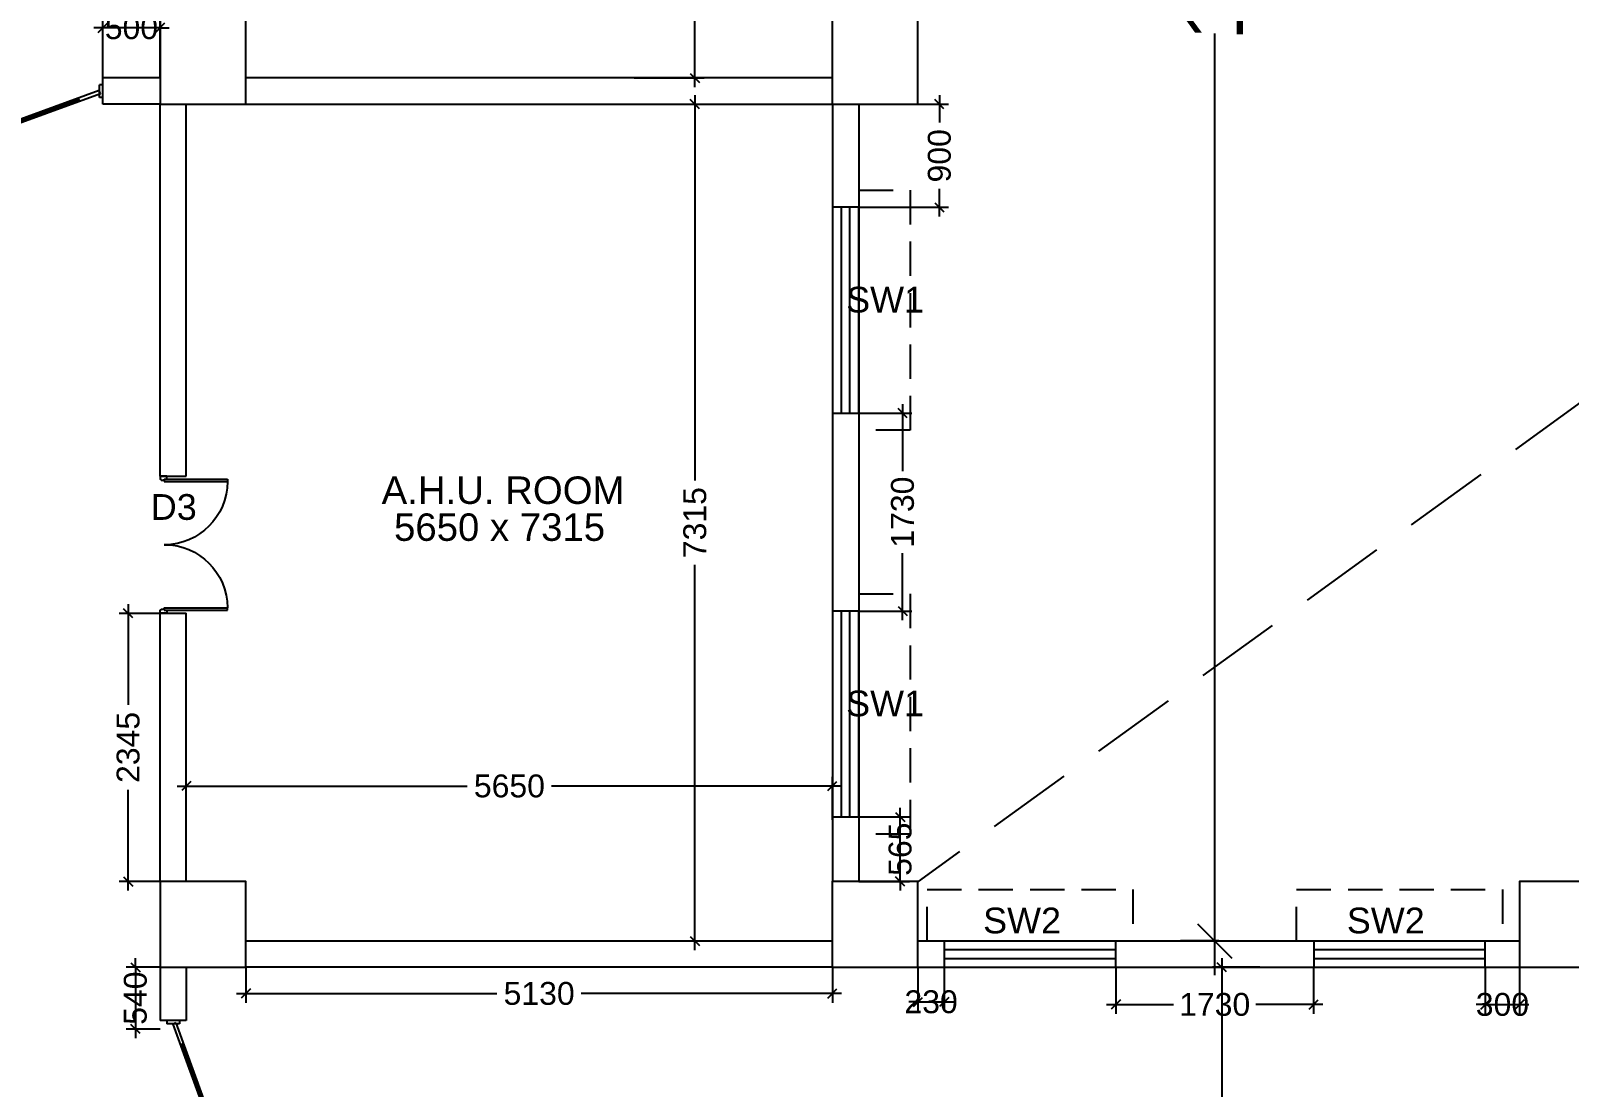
# Model space of a CAD drawing. Extents: x 7897917 to 8423973, y -6487334 to -6173396.
# Drawn here: x 7927784 to 7941236, y -6359749 to -6350513 of the extents above; entities that cross this region are included whole.
import ezdxf
from ezdxf.enums import TextEntityAlignment as Align

# ---------------------------------------------------------------- set-up
doc = ezdxf.new("R2010")
doc.units = 0
doc.header["$LTSCALE"] = 600
doc.header["$MEASUREMENT"] = 0
doc.header["$PDMODE"] = 35
doc.linetypes.add('DASHED', pattern=[0.75, 0.5, -0.25])
doc.linetypes.add('HIDDEN2', pattern=[0.1875, 0.125, -0.0625])
doc.layers.get('0').update_dxf_attribs({"linetype": 'CONTINUOUS'})
doc.layers.get('Defpoints').update_dxf_attribs({"linetype": 'CONTINUOUS'})
for name, color, linetype in [('chajja', 7, 'CONTINUOUS'), ('DIMEN', 5, 'CONTINUOUS'), ('DOOR', 32, 'CONTINUOUS'), ('Duct', 8, 'CONTINUOUS'), ('Fire Door', 10, 'CONTINUOUS'), ('joinery', 7, 'CONTINUOUS'), ('LA-column', 3, 'CONTINUOUS'), ('Room Dim', 1, 'CONTINUOUS'), ('TEXT', 6, 'CONTINUOUS'), ('Walls', 7, 'CONTINUOUS'), ('WIN', 151, 'CONTINUOUS'), ('Working Dim', 5, 'CONTINUOUS')]:
    doc.layers.add(name, color=color, linetype=linetype)
doc.styles.add('ari', font='arial.ttf')
doc.styles.add('ARIAL', font='arial.ttf')
doc.styles.get("Standard").update_dxf_attribs({"font": 'romans.shx'})
doc.dimstyles.new('int. dim', dxfattribs={"dimtxt": 450, "dimasz": 80, "dimexe": 80, "dimexo": 0, "dimgap": 70, "dimtad": 0, "dimdec": 0, "dimzin": 12, "dimdsep": 46, "dimtxsty": 'ari', "dimblk": 'OBLIQUE', "dimcen": 2, "dimdle": 80, "dimclrd": 256, "dimclre": 256, "dimclrt": 6, "dimadec": 0, "dimazin": 0, "dimtfac": 1, "dimtdec": 0, "dimtix": 1, "dimtmove": 2, "dimatfit": 3, "dimfxl": 1, "dimtolj": 1, "dimtzin": 0, "dimlwd": -1, "dimlwe": -1, "dimarcsym": 0})
doc.dimstyles.new('STANDARD$0', dxfattribs={"dimscale": 0, "dimtxt": 150, "dimasz": 125, "dimexe": 0.75, "dimexo": 1, "dimgap": 25, "dimtad": 1, "dimdec": 0, "dimdsep": 46, "dimtxsty": 'Standard', "dimblk1": 'DOT', "dimblk2": 'DOT', "dimsah": 1, "dimcen": 2.5, "dimclrd": 1, "dimclre": 1, "dimclrt": 3, "dimadec": 0, "dimazin": 0, "dimtfac": 1, "dimtdec": 0, "dimtmove": 0, "dimatfit": 3, "dimldrblk": 'DOT', "dimfxl": 1, "dimtolj": 1, "dimtzin": 0, "dimarcsym": 0})

# ---------------------------------------------------------------- blocks, each defined once
blk = doc.blocks.new('A$C15456D16')
at = {"layer": 'Fire Door'}
for p, q in [((969, -4), (56, 329)), ((969, -4), (56, 329)), ((969, -4), (56, 329)), ((979, 23), (65, 355)), ((979, 23), (65, 355)), ((979, 23), (65, 355)), ((248, 289), (238, 262)), ((248, 289), (238, 262)), ((248, 289), (238, 262)), ((791, 76), (243, 276)), ((791, 76), (243, 276)), ((791, 76), (243, 276)), ((-1000, 56), (-972, 56)), ((-1000, -56), (-1000, 56)), ((-1000, 56), (-972, 56)), ((-1000, -56), (-1000, 56)), ((-1000, 56), (-972, 56)), ((-1000, -56), (-1000, 56)), ((-979, -23), (-969, 4)), ((-979, -23), (-969, 4)), ((-979, -23), (-969, 4)), ((-972, -56), (-972, 56)), ((-972, -56), (-972, 56)), ((-972, -56), (-972, 56)), ((-969, 4), (-56, -329)), ((-969, 4), (-56, -329)), ((-969, 4), (-56, -329)), ((796, 89), (786, 63)), ((796, 89), (786, 63)), ((796, 89), (786, 63)), ((979, 23), (969, -4)), ((979, 23), (969, -4)), ((979, 23), (969, -4)), ((1000, 56), (972, 56)), ((972, -56), (972, 56)), ((1000, 56), (972, 56)), ((972, -56), (972, 56)), ((1000, 56), (972, 56)), ((972, -56), (972, 56)), ((1000, -56), (1000, 56)), ((1000, -56), (1000, 56)), ((1000, -56), (1000, 56)), ((-1000, -56), (-972, -56)), ((-1000, -56), (-972, -56)), ((-1000, -56), (-972, -56)), ((-979, -23), (-65, -355)), ((-979, -23), (-65, -355)), ((-979, -23), (-65, -355)), ((-796, -89), (-786, -63)), ((-796, -89), (-786, -63)), ((-796, -89), (-786, -63)), ((-791, -76), (-243, -276)), ((-791, -76), (-243, -276)), ((-791, -76), (-243, -276)), ((1000, -56), (972, -56)), ((1000, -56), (972, -56)), ((1000, -56), (972, -56)), ((-238, -262), (-248, -289)), ((-238, -262), (-248, -289)), ((-238, -262), (-248, -289))]:
    blk.add_line(p, q, dxfattribs=at)
at = {"layer": 'Fire Door', "extrusion": (0, 0, -1)}
for centre, major_axis, start_param, end_param in [((-1000, 0), (-1000, 0), 2.617886, 3.665084), ((-1000, 0), (-1000, 0), 2.617886, 3.665084), ((-1000, 0), (-1000, 0), 2.617886, 3.665084), ((1000, 0), (1000, 0), 2.618102, 3.665299), ((1000, 0), (1000, 0), 2.618102, 3.665299), ((1000, 0), (1000, 0), 2.618102, 3.665299)]:
    blk.add_ellipse(centre, major_axis=major_axis, ratio=1, start_param=start_param, end_param=end_param, dxfattribs=at)
blk = doc.blocks.new('Z$W@#1275')
at = {"layer": 'DOOR'}
for p, q in [((73, 1500), (0, 1500)), ((0, 1500), (0, 1467)), ((0, 1467), (2, 1467)), ((11, 1456), (11, 1458)), ((11, 1456), (47, 1456)), ((47, 1467), (736, 1467)), ((47, 1467), (47, 1439)), ((47, 1456), (47, 1467)), ((47, 1467), (73, 1467)), ((47, 1439), (736, 1439)), ((73, 1467), (73, 1500)), ((736, 1467), (736, 1439)), ((0, 33), (2, 33)), ((0, 0), (0, 33)), ((73, 0), (0, 0)), ((11, 44), (11, 42)), ((11, 44), (47, 44)), ((47, 61), (736, 61)), ((47, 33), (47, 61)), ((47, 44), (47, 33)), ((47, 33), (736, 33)), ((47, 33), (73, 33)), ((73, 33), (73, 0)), ((736, 33), (736, 61))]:
    blk.add_line(p, q, dxfattribs=at)
for centre, start, end in [((11, 1467), 180, 270), ((11, 33), 90, 180)]:
    blk.add_arc(centre, 9.13, start, end, dxfattribs=at)
at = {"layer": 'DOOR', "color": 145}
for centre, start, end in [((47, 1439), 270, 0), ((47, 61), 0, 90)]:
    blk.add_arc(centre, 689, start, end, dxfattribs=at)
blk = doc.blocks.new('_Oblique')
at = {"color": 0, "linetype": 'ByBlock', "lineweight": -2}
blk.add_line((-0.5, -0.5), (0.5, 0.5), dxfattribs=at)
blk = doc.blocks.new('*D241')
at = {"layer": 'Defpoints', "color": 0, "transparency": 16777216}
for p in [(7938137, -6340395), (7938172, -6340395), (7938172, -6358470)]:
    blk.add_point(p, dxfattribs=at)
at = {"layer": 'DIMEN', "color": 8, "transparency": 16777216}
for p, q in [((7938137, -6340095), (7938137, -6348328)), ((7938172, -6340395), (7937837, -6340395)), ((7938137, -6358770), (7938137, -6350538)), ((7938172, -6358470), (7937837, -6358470))]:
    blk.add_line(p, q, dxfattribs=at)
at = {"layer": 'DIMEN', "color": 8, "transparency": 16777216, "xscale": 300, "yscale": 300, "zscale": 300}
for p, rotation in [((7938137, -6340395), 90), ((7938137, -6358470), 270)]:
    blk.add_blockref('_Oblique', p, dxfattribs=dict(at, rotation=rotation))
at = {"layer": 'DIMEN', "color": 7, "transparency": 16777216, "insert": (7938137, -6349433), "char_height": 500, "attachment_point": 5, "rotation": 90, "style": 'ari'}
blk.add_mtext('\\A1;18.08m', dxfattribs=at)
blk = doc.blocks.new('*D465')
at = {"layer": 'Defpoints', "color": 0, "transparency": 16777216}
for p in [(7934793, -6357116), (7929144, -6357410, 5), (7934793, -6357410, 5)]:
    blk.add_point(p, dxfattribs=at)
at = {"layer": 'Working Dim', "transparency": 16777216}
for p, q in [((7929064, -6357116), (7931600, -6357116)), ((7929144, -6357410), (7929144, -6357036)), ((7934873, -6357116), (7932337, -6357116)), ((7934793, -6357410), (7934793, -6357036))]:
    blk.add_line(p, q, dxfattribs=at)
at = {"layer": 'Working Dim', "transparency": 16777216, "xscale": 80, "yscale": 80, "zscale": 80, "rotation": 180}
blk.add_blockref('_Oblique', (7929144, -6357116), dxfattribs=at)
at = {"layer": 'Working Dim', "transparency": 16777216, "xscale": 80, "yscale": 80, "zscale": 80}
blk.add_blockref('_Oblique', (7934793, -6357116), dxfattribs=at)
at = {"layer": 'Working Dim', "color": 6, "transparency": 16777216, "insert": (7931969, -6357116), "char_height": 200, "attachment_point": 5, "style": 'ari'}
blk.add_mtext('\\A1;5650', dxfattribs=at)
blk = doc.blocks.new('*D466')
at = {"layer": 'Defpoints', "color": 0, "transparency": 16777216}
for p in [(7933165, -6351155, 5), (7933591, -6351155), (7933165, -6358470)]:
    blk.add_point(p, dxfattribs=at)
at = {"layer": 'Working Dim', "transparency": 16777216}
for p, q in [((7933591, -6351075), (7933591, -6354444)), ((7933165, -6351155), (7933671, -6351155)), ((7933591, -6358550), (7933591, -6355182)), ((7933165, -6358470), (7933671, -6358470))]:
    blk.add_line(p, q, dxfattribs=at)
at = {"layer": 'Working Dim', "transparency": 16777216, "xscale": 80, "yscale": 80, "zscale": 80}
for p, rotation in [((7933591, -6351155), 90), ((7933591, -6358470), 270)]:
    blk.add_blockref('_Oblique', p, dxfattribs=dict(at, rotation=rotation))
at = {"layer": 'Working Dim', "color": 6, "transparency": 16777216, "insert": (7933591, -6354813), "char_height": 200, "attachment_point": 5, "rotation": 90, "style": 'ari'}
blk.add_mtext('\\A1;7315', dxfattribs=at)
blk = doc.blocks.new('*D468')
at = {"layer": 'Defpoints', "color": 0, "transparency": 16777216}
for p in [(7933059, -6340395, 7), (7933591, -6340395), (7933059, -6350925, 5)]:
    blk.add_point(p, dxfattribs=at)
at = {"layer": 'Working Dim', "transparency": 16777216}
for p, q in [((7933591, -6340315), (7933591, -6346222)), ((7933059, -6340395), (7933671, -6340395)), ((7933591, -6351005), (7933591, -6347095)), ((7933059, -6350925), (7933671, -6350925))]:
    blk.add_line(p, q, dxfattribs=at)
at = {"layer": 'Working Dim', "transparency": 16777216, "xscale": 80, "yscale": 80, "zscale": 80}
for p, rotation in [((7933591, -6340395), 90), ((7933591, -6350925), 270)]:
    blk.add_blockref('_Oblique', p, dxfattribs=dict(at, rotation=rotation))
at = {"layer": 'Working Dim', "color": 6, "transparency": 16777216, "insert": (7933591, -6346659), "char_height": 200, "attachment_point": 5, "rotation": 90, "style": 'ari'}
blk.add_mtext('\\A1;10530', dxfattribs=at)
blk = doc.blocks.new('*D580')
at = {"layer": 'Defpoints', "color": 0, "transparency": 16777216}
for p in [(7938198, -6358700), (7938532, -6358700), (7938533, -6362301, 13)]:
    blk.add_point(p, dxfattribs=at)
at = {"layer": 'Working Dim', "transparency": 16777216}
for p, q in [((7938198, -6358620), (7938198, -6360132)), ((7938532, -6358700), (7938118, -6358700)), ((7938198, -6362381), (7938198, -6360869)), ((7938533, -6362301), (7938118, -6362301))]:
    blk.add_line(p, q, dxfattribs=at)
at = {"layer": 'Working Dim', "transparency": 16777216, "xscale": 80, "yscale": 80, "zscale": 80}
for p, rotation in [((7938198, -6358700), 90), ((7938198, -6362301), 270)]:
    blk.add_blockref('_Oblique', p, dxfattribs=dict(at, rotation=rotation))
at = {"layer": 'Working Dim', "color": 6, "transparency": 16777216, "insert": (7938198, -6360500), "char_height": 200, "attachment_point": 5, "rotation": 90, "style": 'ari'}
blk.add_mtext('\\A1;3600', dxfattribs=at)
blk = doc.blocks.new('*D747')
at = {"layer": 'Defpoints', "color": 0, "transparency": 16777216}
for p in [(7940502, -6358700), (7940802, -6358700), (7940802, -6359026)]:
    blk.add_point(p, dxfattribs=at)
at = {"layer": 'Working Dim', "transparency": 16777216}
for p, q in [((7940502, -6358700), (7940502, -6359106)), ((7940802, -6358700), (7940802, -6359106)), ((7940502, -6359026), (7940422, -6359026)), ((7940502, -6359026), (7940802, -6359026)), ((7940802, -6359026), (7940882, -6359026))]:
    blk.add_line(p, q, dxfattribs=at)
at = {"layer": 'Working Dim', "transparency": 16777216, "xscale": 80, "yscale": 80, "zscale": 80}
blk.add_blockref('_Oblique', (7940502, -6359026), dxfattribs=at)
at = {"layer": 'Working Dim', "transparency": 16777216, "xscale": 80, "yscale": 80, "zscale": 80, "rotation": 180}
blk.add_blockref('_Oblique', (7940802, -6359026), dxfattribs=at)
at = {"layer": 'Working Dim', "color": 6, "transparency": 16777216, "insert": (7940652, -6359026), "char_height": 200, "attachment_point": 5, "style": 'ari'}
blk.add_mtext('\\A1;300', dxfattribs=at)
blk = doc.blocks.new('*D748')
at = {"layer": 'Defpoints', "color": 0, "transparency": 16777216}
for p in [(7937271, -6358700), (7939001, -6358700), (7939001, -6359026)]:
    blk.add_point(p, dxfattribs=at)
at = {"layer": 'Working Dim', "transparency": 16777216}
for p, q in [((7937271, -6358700), (7937271, -6359106)), ((7939001, -6358700), (7939001, -6359106)), ((7937191, -6359026), (7937777, -6359026)), ((7939081, -6359026), (7938495, -6359026))]:
    blk.add_line(p, q, dxfattribs=at)
at = {"layer": 'Working Dim', "transparency": 16777216, "xscale": 80, "yscale": 80, "zscale": 80, "rotation": 180}
blk.add_blockref('_Oblique', (7937271, -6359026), dxfattribs=at)
at = {"layer": 'Working Dim', "transparency": 16777216, "xscale": 80, "yscale": 80, "zscale": 80}
blk.add_blockref('_Oblique', (7939001, -6359026), dxfattribs=at)
at = {"layer": 'Working Dim', "color": 6, "transparency": 16777216, "insert": (7938136, -6359026), "char_height": 200, "attachment_point": 5, "style": 'ari'}
blk.add_mtext('\\A1;1730', dxfattribs=at)
blk = doc.blocks.new('*D749')
at = {"layer": 'Defpoints', "color": 0, "transparency": 16777216}
for p in [(7935541, -6358700, 2), (7935771, -6358700), (7935771, -6359003)]:
    blk.add_point(p, dxfattribs=at)
at = {"layer": 'Working Dim', "transparency": 16777216}
for p, q in [((7935541, -6358700), (7935541, -6359083)), ((7935771, -6358700), (7935771, -6359083)), ((7935541, -6359003), (7935461, -6359003)), ((7935541, -6359003), (7935771, -6359003)), ((7935771, -6359003), (7935851, -6359003))]:
    blk.add_line(p, q, dxfattribs=at)
at = {"layer": 'Working Dim', "transparency": 16777216, "xscale": 80, "yscale": 80, "zscale": 80}
blk.add_blockref('_Oblique', (7935541, -6359003), dxfattribs=at)
at = {"layer": 'Working Dim', "transparency": 16777216, "xscale": 80, "yscale": 80, "zscale": 80, "rotation": 180}
blk.add_blockref('_Oblique', (7935771, -6359003), dxfattribs=at)
at = {"layer": 'Working Dim', "color": 6, "transparency": 16777216, "insert": (7935656, -6359003), "char_height": 200, "attachment_point": 5, "style": 'ari'}
blk.add_mtext('\\A1;230', dxfattribs=at)
blk = doc.blocks.new('*D750')
at = {"layer": 'Defpoints', "color": 0, "transparency": 16777216}
for p in [(7935023, -6357386), (7935386, -6357386), (7935023, -6357950, 2)]:
    blk.add_point(p, dxfattribs=at)
at = {"layer": 'Working Dim', "transparency": 16777216}
for p, q in [((7935023, -6357386), (7935466, -6357386)), ((7935386, -6357386), (7935386, -6357306)), ((7935386, -6357950), (7935386, -6357386)), ((7935023, -6357950), (7935466, -6357950)), ((7935386, -6357950), (7935386, -6358030))]:
    blk.add_line(p, q, dxfattribs=at)
at = {"layer": 'Working Dim', "transparency": 16777216, "xscale": 80, "yscale": 80, "zscale": 80}
for p, rotation in [((7935386, -6357386), 270), ((7935386, -6357950), 90)]:
    blk.add_blockref('_Oblique', p, dxfattribs=dict(at, rotation=rotation))
at = {"layer": 'Working Dim', "color": 6, "transparency": 16777216, "insert": (7935386, -6357668), "char_height": 200, "attachment_point": 5, "rotation": 90, "style": 'ari'}
blk.add_mtext('\\A1;565', dxfattribs=at)
blk = doc.blocks.new('*D751')
at = {"layer": 'Defpoints', "color": 0, "transparency": 16777216}
for p in [(7935023, -6353856), (7935407, -6353856), (7935023, -6355586)]:
    blk.add_point(p, dxfattribs=at)
at = {"layer": 'Working Dim', "transparency": 16777216}
for p, q in [((7935407, -6353776), (7935407, -6354362)), ((7935023, -6353856), (7935487, -6353856)), ((7935407, -6355666), (7935407, -6355080)), ((7935023, -6355586), (7935487, -6355586))]:
    blk.add_line(p, q, dxfattribs=at)
at = {"layer": 'Working Dim', "transparency": 16777216, "xscale": 80, "yscale": 80, "zscale": 80}
for p, rotation in [((7935407, -6353856), 90), ((7935407, -6355586), 270)]:
    blk.add_blockref('_Oblique', p, dxfattribs=dict(at, rotation=rotation))
at = {"layer": 'Working Dim', "color": 6, "transparency": 16777216, "insert": (7935407, -6354721), "char_height": 200, "attachment_point": 5, "rotation": 90, "style": 'ari'}
blk.add_mtext('\\A1;1730', dxfattribs=at)
blk = doc.blocks.new('*D752')
at = {"layer": 'Defpoints', "color": 0, "transparency": 16777216}
for p in [(7935023, -6351155), (7935729, -6351155), (7935023, -6352056)]:
    blk.add_point(p, dxfattribs=at)
at = {"layer": 'Working Dim', "transparency": 16777216}
for p, q in [((7935729, -6351075), (7935729, -6351315)), ((7935023, -6351155), (7935809, -6351155)), ((7935729, -6352136), (7935729, -6351896)), ((7935023, -6352056), (7935809, -6352056))]:
    blk.add_line(p, q, dxfattribs=at)
at = {"layer": 'Working Dim', "transparency": 16777216, "xscale": 80, "yscale": 80, "zscale": 80}
for p, rotation in [((7935729, -6351155), 90), ((7935729, -6352056), 270)]:
    blk.add_blockref('_Oblique', p, dxfattribs=dict(at, rotation=rotation))
at = {"layer": 'Working Dim', "color": 6, "transparency": 16777216, "insert": (7935729, -6351606), "char_height": 200, "attachment_point": 5, "rotation": 90, "style": 'ari'}
blk.add_mtext('\\A1;900', dxfattribs=at)
blk = doc.blocks.new('*D759')
at = {"layer": 'Defpoints', "color": 0, "transparency": 16777216}
for p in [(7929664, -6358700), (7934793, -6358700), (7929664, -6358930)]:
    blk.add_point(p, dxfattribs=at)
at = {"layer": 'Working Dim', "transparency": 16777216}
for p, q in [((7929664, -6358700), (7929664, -6359010)), ((7934793, -6358700), (7934793, -6359010)), ((7929584, -6358930), (7931860, -6358930)), ((7934873, -6358930), (7932597, -6358930))]:
    blk.add_line(p, q, dxfattribs=at)
at = {"layer": 'Working Dim', "transparency": 16777216, "xscale": 80, "yscale": 80, "zscale": 80, "rotation": 180}
blk.add_blockref('_Oblique', (7929664, -6358930), dxfattribs=at)
at = {"layer": 'Working Dim', "transparency": 16777216, "xscale": 80, "yscale": 80, "zscale": 80}
blk.add_blockref('_Oblique', (7934793, -6358930), dxfattribs=at)
at = {"layer": 'Working Dim', "color": 6, "transparency": 16777216, "insert": (7932229, -6358930), "char_height": 200, "attachment_point": 5, "style": 'ari'}
blk.add_mtext('\\A1;5130', dxfattribs=at)
blk = doc.blocks.new('*D760')
at = {"layer": 'Defpoints', "color": 0, "transparency": 16777216}
for p in [(7928914, -6358700), (7928699, -6359240), (7928914, -6359240)]:
    blk.add_point(p, dxfattribs=at)
at = {"layer": 'Working Dim', "transparency": 16777216}
for p, q in [((7928699, -6358700), (7928699, -6358620)), ((7928914, -6358700), (7928619, -6358700)), ((7928699, -6358700), (7928699, -6359240)), ((7928914, -6359240), (7928619, -6359240)), ((7928699, -6359240), (7928699, -6359320))]:
    blk.add_line(p, q, dxfattribs=at)
at = {"layer": 'Working Dim', "transparency": 16777216, "xscale": 80, "yscale": 80, "zscale": 80}
for p, rotation in [((7928699, -6358700), 270), ((7928699, -6359240), 90)]:
    blk.add_blockref('_Oblique', p, dxfattribs=dict(at, rotation=rotation))
at = {"layer": 'Working Dim', "color": 6, "transparency": 16777216, "insert": (7928699, -6358970), "char_height": 200, "attachment_point": 5, "rotation": 90, "style": 'ari'}
blk.add_mtext('\\A1;540', dxfattribs=at)
blk = doc.blocks.new('*D1125')
at = {"layer": 'Defpoints', "color": 0, "transparency": 16777216}
for p in [(7928414, -6350487), (7928414, -6350925), (7928914, -6350925)]:
    blk.add_point(p, dxfattribs=at)
at = {"layer": 'Working Dim', "transparency": 16777216}
for p, q in [((7928414, -6350925), (7928414, -6350407)), ((7928914, -6350925), (7928914, -6350407)), ((7928414, -6350487), (7928334, -6350487)), ((7928914, -6350487), (7928414, -6350487)), ((7928914, -6350487), (7928994, -6350487))]:
    blk.add_line(p, q, dxfattribs=at)
at = {"layer": 'Working Dim', "transparency": 16777216, "xscale": 80, "yscale": 80, "zscale": 80}
blk.add_blockref('_Oblique', (7928414, -6350487), dxfattribs=at)
at = {"layer": 'Working Dim', "transparency": 16777216, "xscale": 80, "yscale": 80, "zscale": 80, "rotation": 180}
blk.add_blockref('_Oblique', (7928914, -6350487), dxfattribs=at)
at = {"layer": 'Working Dim', "color": 6, "transparency": 16777216, "insert": (7928664, -6350487), "char_height": 200, "attachment_point": 5, "style": 'ari'}
blk.add_mtext('\\A1;500', dxfattribs=at)
blk = doc.blocks.new('*D1134')
at = {"layer": 'Defpoints', "color": 0, "transparency": 16777216}
for p in [(7928636, -6355606), (7928914, -6355606), (7928914, -6357950)]:
    blk.add_point(p, dxfattribs=at)
at = {"layer": 'Working Dim', "transparency": 16777216}
for p, q in [((7928636, -6355526), (7928636, -6356407)), ((7928914, -6355606), (7928556, -6355606)), ((7928636, -6358030), (7928636, -6357149)), ((7928914, -6357950), (7928556, -6357950))]:
    blk.add_line(p, q, dxfattribs=at)
at = {"layer": 'Working Dim', "transparency": 16777216, "xscale": 80, "yscale": 80, "zscale": 80}
for p, rotation in [((7928636, -6355606), 90), ((7928636, -6357950), 270)]:
    blk.add_blockref('_Oblique', p, dxfattribs=dict(at, rotation=rotation))
at = {"layer": 'Working Dim', "color": 6, "transparency": 16777216, "insert": (7928636, -6356778), "char_height": 200, "attachment_point": 5, "rotation": 90, "style": 'ari'}
blk.add_mtext('\\A1;2345', dxfattribs=at)

msp = doc.modelspace()

# ---------------------------------------------------------------- linework, layer by layer
at = {"layer": 'chajja', "color": 7, "linetype": 'DASHED'}
for p, q in [((7935023.455, -6351905.658), (7935473.455, -6351905.658)), ((7935473.455, -6351905.658), (7935473.455, -6354005.658)), ((7935473.455, -6354005.658), (7935023.455, -6354005.658)), ((7935023.455, -6355435.649), (7935473.455, -6355435.649)), ((7935473.455, -6355435.649), (7935473.455, -6357535.649)), ((7935473.455, -6357535.649), (7935023.455, -6357535.649))]:
    msp.add_line(p, q, dxfattribs=at)
for points in [[(7935621.455, -6358470.454), (7935621.455, -6358020.454), (7937421.455, -6358020.454), (7937421.455, -6358470.454)], [(7938852.046, -6358470.454), (7938852.046, -6358020.454), (7940652.046, -6358020.454), (7940652.046, -6358470.454)]]:
    msp.add_lwpolyline(points, dxfattribs=at)
at = {"layer": 'Duct', "color": 8, "linetype": 'HIDDEN2', "ltscale": 10}
msp.add_line((7959603.956, -6340545.485), (7935543.455, -6357950.454), dxfattribs=at)
at = {"layer": 'LA-column', "color": 2}
for points in [[(7928913.907, -6351155.366), (7929663.907, -6351155.366), (7929663.907, -6350405.366), (7928913.907, -6350405.366)], [(7928913.907, -6358700.366), (7929663.907, -6358700.366), (7929663.907, -6357950.366), (7928913.907, -6357950.366)]]:
    msp.add_lwpolyline(points, close=True, dxfattribs=at)
for points, elevation in [([(7934791.455, -6351155.366), (7935541.455, -6351155.366), (7935541.455, -6350405.366), (7934791.455, -6350405.366)], 2.092), ([(7934791.455, -6358700.366), (7935541.455, -6358700.366), (7935541.455, -6357950.366), (7934791.455, -6357950.366)], 2.092), ([(7940801.956, -6358700.454), (7941551.956, -6358700.454), (7941551.956, -6357950.454), (7940801.956, -6357950.454)], -5.131)]:
    msp.add_lwpolyline(points, close=True, dxfattribs=dict(at, elevation=elevation))
at = {"layer": 'Walls'}
for p, q in [((7928913.956, -6350925.484), (7928413.964, -6350925.484)), ((7928413.964, -6351155.484), (7928413.964, -6350925.484)), ((7934793.455, -6351155.479), (7934793.455, -6357950.454)), ((7935023.455, -6351155.493), (7935023.455, -6357950.454))]:
    msp.add_line(p, q, dxfattribs=at)
at = {"layer": 'Walls', "linetype": 'Continuous'}
for p, q in [((7934791.455, -6350925.479), (7929663.907, -6350925.485)), ((7928913.911, -6354405.502), (7928913.915, -6351155.484)), ((7929143.911, -6354405.502), (7929143.915, -6351155.484)), ((7929663.907, -6351155.485), (7934791.455, -6351155.479)), ((7928913.911, -6354405.502), (7929143.911, -6354405.502)), ((7928913.907, -6357950.366), (7928913.91, -6355605.502)), ((7928913.911, -6355605.502), (7929143.91, -6355605.502)), ((7929143.907, -6357950.366), (7929143.91, -6355605.502)), ((7934793.455, -6358470.454), (7929663.907, -6358470.454)), ((7940802.046, -6358470.454), (7935541.455, -6358470.454)), ((7934793.455, -6358700.454), (7929663.907, -6358700.454)), ((7935541.455, -6358700.454), (7940801.956, -6358700.454)), ((7929143.905, -6359165.494), (7928913.905, -6359165.494))]:
    msp.add_line(p, q, dxfattribs=at)
at = {"layer": 'Walls', "flags": 128}
for points in [[(7928913.956, -6350925.484), (7928413.964, -6350925.484)], [(7928913.956, -6351155.484), (7928413.964, -6351155.484)]]:
    msp.add_lwpolyline(points, dxfattribs=at)
at = {"layer": 'Walls', "linetype": 'Continuous', "flags": 128}
for points in [[(7928913.905, -6358700.494), (7928913.905, -6359165.494)], [(7929143.905, -6358700.476), (7929143.905, -6359165.494)]]:
    msp.add_lwpolyline(points, dxfattribs=at)
at = {"layer": 'WIN', "linetype": 'Continuous'}
for points in [[(7935023.455, -6352055.658), (7934793.455, -6352055.658), (7934793.455, -6353855.658), (7935023.455, -6353855.658)], [(7934946.455, -6352055.658), (7934870.455, -6352055.658), (7934870.455, -6353855.658), (7934946.455, -6353855.658)], [(7935023.455, -6355585.649), (7934793.455, -6355585.649), (7934793.455, -6357385.649), (7935023.455, -6357385.649)], [(7934946.455, -6355585.649), (7934870.455, -6355585.649), (7934870.455, -6357385.649), (7934946.455, -6357385.649)], [(7935771.455, -6358470.454), (7935771.455, -6358700.454), (7937271.455, -6358700.454), (7937271.455, -6358470.454)], [(7939002.046, -6358470.454), (7939002.046, -6358700.454), (7940502.046, -6358700.454), (7940502.046, -6358470.454)], [(7935771.455, -6358547.454), (7935771.455, -6358623.454), (7937271.455, -6358623.454), (7937271.455, -6358547.454)], [(7939002.046, -6358547.454), (7939002.046, -6358623.454), (7940502.046, -6358623.454), (7940502.046, -6358547.454)]]:
    msp.add_lwpolyline(points, close=True, dxfattribs=at)

# ---------------------------------------------------------------- block references
at = {"layer": 'DOOR', "xscale": -0.8000117540359497, "yscale": 0.8000117540359497, "zscale": 0.8000117528179977, "rotation": 180}
msp.add_blockref('Z$W@#1275', (7928914.007, -6354405.502), dxfattribs=at)
at = {"layer": 'Fire Door', "color": 3, "lineweight": 0, "xscale": -1}
msp.add_blockref('A$C15456D16', (7927413.964, -6351040.307), dxfattribs=at)
at = {"layer": 'Fire Door', "color": 3, "lineweight": 0, "xscale": -1, "rotation": 90}
msp.add_blockref('A$C15456D16', (7929029.048, -6360165.494), dxfattribs=at)

# ---------------------------------------------------------------- texts
at = {"layer": 'joinery', "style": 'ari'}
for s, p in [('SW1', (7935254.041, -6352975.921)), ('D3', (7929034.411, -6354788.629)), ('SW1', (7935254.041, -6356505.912)), ('SW2', (7936451.691, -6358403.561)), ('SW2', (7939631.933, -6358403.561))]:
    msp.add_text(s, height=225, dxfattribs=at).set_placement(p, align=Align.CENTER)
at = {"layer": 'Room Dim', "style": 'ARIAL'}
msp.add_text('5650 x 7315', height=240, dxfattribs=at).set_placement((7931882.876, -6354972.22), align=Align.CENTER)
at = {"layer": 'TEXT', "color": 7, "style": 'ARIAL'}
msp.add_text('A.H.U. ROOM', height=240, dxfattribs=at).set_placement((7931913.387, -6354649.255), align=Align.CENTER)

# ---------------------------------------------------------------- dimensions: what is measured, and where the dimension line sits
at = {"layer": 'DIMEN'}
dim = msp.add_linear_dim(base=(7938137.056, -6340395.289, 5.131), p1=(7938171.705, -6358470.477, 5.131), p2=(7938171.705, -6340395.289, 5.131), angle=90, dimstyle='STANDARD$0', override={"dimscale": 1, "dimtxt": 500, "dimasz": 300, "dimexe": 300, "dimexo": 0, "dimgap": 1, "dimtad": 0, "dimdec": 2, "dimlfac": 0.001, "dimzin": 0, "dimpost": 'm', "dimtxsty": 'ari', "dimblk1": 'Oblique', "dimblk2": 'Oblique', "dimcen": 0, "dimdle": 300, "dimclrd": 8, "dimclre": 8, "dimclrt": 7, "dimadec": 2, "dimtdec": 2, "dimtmove": 2, "dimfxl": 0.75, "dimfrac": 1, "dimlwd": 65535, "dimlwe": 65535}, dxfattribs=at)
dim.commit()
dim.dimension.update_dxf_attribs({"geometry": '*D241', "text_midpoint": (7938137.056, -6349432.883, 5.131)})
at = {"layer": 'Working Dim'}
dim = msp.add_linear_dim(base=(7933591.028, -6340395.289), p1=(7933059.134, -6350925.481, 5.131), p2=(7933059.134, -6340395.289, 7.223), angle=90, dimstyle='int. dim', override={"dimtxt": 200}, dxfattribs=at)
dim.commit()
dim.dimension.update_dxf_attribs({"geometry": '*D468', "text_midpoint": (7933591.028, -6346658.604), "dimtype": 160})
for base, p1, p2, override, picture, middle in [((7928413.964, -6350487.318), (7928913.907, -6350925.484), (7928413.964, -6350925.484), {"dimtxt": 200, "dimarcsym": 1}, '*D1125', (7928663.936, -6350487.318)), ((7934793.455, -6357115.551), (7929143.908, -6357409.921, 5.131), (7934793.455, -6357409.921, 5.131), {"dimtxt": 200}, '*D465', (7931968.681, -6357115.551)), ((7929663.907, -6358930.18), (7934793.455, -6358700.454), (7929663.907, -6358700.454), {"dimtxt": 200}, '*D759', (7932228.681, -6358930.18)), ((7935771.455, -6359002.775), (7935541.455, -6358700.366, 2.092), (7935771.455, -6358700.454), {"dimtxt": 200}, '*D749', (7935656.455, -6359002.775)), ((7939001.046, -6359026.264), (7937271.455, -6358700.454), (7939001.046, -6358700.454), {"dimtxt": 200}, '*D748', (7938136.25, -6359026.264)), ((7940801.956, -6359026.264), (7940502.046, -6358700.454), (7940801.956, -6358700.454), {"dimtxt": 200}, '*D747', (7940652.001, -6359026.264))]:
    dim = msp.add_linear_dim(base=base, p1=p1, p2=p2, dimstyle='int. dim', override=override, dxfattribs=at)
    dim.commit()
    dim.dimension.update_dxf_attribs({"geometry": picture, "text_midpoint": middle})
for base, p1, p2, override, picture, middle in [((7933591.028, -6351155.481), (7933164.643, -6358470.454), (7933164.634, -6351155.481, 5.131), {"dimtxt": 200}, '*D466', (7933591.028, -6354812.967)), ((7935729.028, -6351155.493), (7935023.455, -6352055.658), (7935023.455, -6351155.493), {"dimtxt": 200}, '*D752', (7935729.028, -6351605.576)), ((7935406.542, -6353855.658), (7935023.455, -6355585.649), (7935023.455, -6353855.658), {"dimtxt": 200}, '*D751', (7935406.542, -6354720.653)), ((7928636.237, -6355605.502), (7928913.907, -6357950.366), (7928913.907, -6355605.502), {"dimtxt": 200, "dimarcsym": 1}, '*D1134', (7928636.237, -6356777.934)), ((7935386.288, -6357385.649), (7935023.455, -6357950.366, 2.092), (7935023.455, -6357385.649), {"dimtxt": 200}, '*D750', (7935386.288, -6357668.007)), ((7928698.798, -6359240.494), (7928913.905, -6358700.494), (7928913.905, -6359240.494), {"dimtxt": 200}, '*D760', (7928698.798, -6358970.494)), ((7938197.991, -6358700.454), (7938532.606, -6362300.502, 13.302), (7938531.606, -6358700.454), {"dimtxt": 200}, '*D580', (7938197.991, -6360500.478))]:
    dim = msp.add_linear_dim(base=base, p1=p1, p2=p2, angle=90, dimstyle='int. dim', override=override, dxfattribs=at)
    dim.commit()
    dim.dimension.update_dxf_attribs({"geometry": picture, "text_midpoint": middle})

doc.saveas('drawing.dxf')
